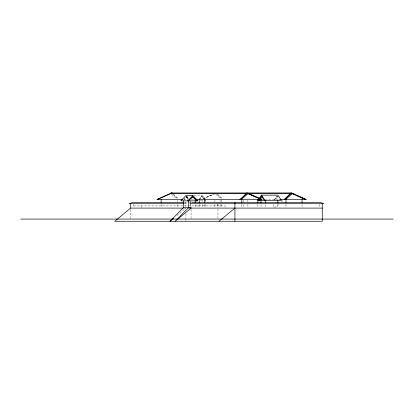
<?xml version="1.0" encoding="UTF-8"?>
<svg xmlns="http://www.w3.org/2000/svg" width="414" height="414" viewBox="0 0 414 414"><rect width="100%" height="100%" fill="white"/><g stroke="black" fill="none" stroke-linecap="round" stroke-linejoin="round"><path stroke-width="0.31" stroke-dasharray="2.07 1.55" d="M199.082 199.89L202.322 195.149L205.654 199.89M274.554 199.89L277.147 196.2M183.821 200.417L186.776 196.246L188.479 198.565M199.584 198.855L201.427 196.246L202.322 196.246L204.107 198.565M199.734 199.895L202.322 196.246M274.275 199.952L276.997 196.246L277.892 196.246L275.165 199.952M183.759 199.186L185.467 197.519M274.622 207.678L278.529 204.309M281.463 201.789L283.414 200.107M176.985 215.503L185.927 208.097M202.72 198.746L213.324 194.006M203.31 198.772L213.614 194.166M203.59 198.782L214.649 193.98M194.104 195.149L202.322 195.149M183.619 199.538L188.085 199.538M191.278 199.538L194.119 199.538M265.234 199.538L280.174 199.538M200.21 200.417L206.027 200.417M184.261 202.612L190.973 202.612M184.566 203.709L188.153 203.709M133.686 205.903L225.138 205.903L225.138 207.549M183.925 208.097L186.528 208.097M215.704 194.145L220.895 198.71M171.437 194.14L176.467 198.71M217.738 194.275L222.432 198.663M217.091 194.269L221.79 198.658M173.549 194.275L178.248 198.663M172.907 194.269L177.606 198.658M186.321 196.686L188.375 198.772M186.352 197.1L188.411 199.186M186.362 196.024L188.862 198.658M201.427 196.246L203.217 198.565M186.228 196.707L187.93 199.025M276.997 196.246L279.585 199.895M186.626 196.2L188.479 198.834M319.194 204.335L319.194 207.471M302.065 204.428L302.065 207.486M285.986 204.428L285.986 207.486M277.877 204.64L277.877 207.657M273.136 204.64L273.136 207.657M265.757 204.64L265.757 207.657M261.017 204.64L261.017 207.657M257.875 204.428L257.875 207.486M247.888 200.148L247.888 201.985M247.888 204.428L247.888 207.486M243.147 200.148L243.147 201.985M243.147 204.428L243.147 207.486M241.802 204.428L241.802 207.486M221.418 200.148L221.418 201.985M221.418 204.428L221.418 207.486M220.057 200.148L220.057 201.985M220.057 204.428L220.057 207.486M217.955 203.709L217.955 207.471M217.955 209.349L217.955 219.384M217.453 204.257L217.453 207.549M214.907 200.148L214.907 201.985M214.907 204.428L214.907 208.097M205.339 200.148L205.339 201.985M205.339 204.428L205.339 207.486M204.387 204.428L204.387 207.486M202.762 200.417L202.762 201.623M202.762 204.64L202.762 207.657M199.243 204.428L199.243 207.486M198.021 204.64L198.021 207.657M195.222 204.475L195.222 207.492M191.061 209.349L191.061 219.384M190.642 201.623L190.642 204.035M190.642 204.64L190.642 207.657M190.212 200.857L190.212 202.663M190.212 203.269L190.212 206.286M185.927 213.743L185.927 219.384M185.927 220.01L185.927 221.267M185.902 201.623L185.902 206.451M177.228 200.148L177.228 201.985M177.228 204.428L177.228 207.486M161.155 204.428L161.155 207.486M141.371 205.903L141.371 207.549M133.686 204.257L133.686 207.549M130.622 209.349L130.622 219.384"/><path stroke-width="0.62" d="M234.676 203.709L235.178 202.612M258.491 199.362L257.751 200.417L281.484 200.417L277.892 195.149L261.457 195.149L259.236 198.311M258.243 200.417L258.957 199.491M259.671 198.565L261.457 196.246L264.411 200.417M259.133 200.417L262.347 196.246M187.749 200.857L192.903 195.589L197.908 200.857L180.789 200.857L185.943 195.589L192.903 195.589M188.691 207.44L175.163 221.267L191.061 208.097L191.061 207.44L183.557 207.44L170.03 221.267L173.507 218.385M239.846 199.538L246.894 192.955M240.487 199.538L247.536 192.955L262.264 199.538L196.66 199.538M284.03 199.538L291.078 192.955M284.672 199.538L291.72 192.955L306.453 199.538L280.164 199.538M188.049 200.857L192.526 196.686L196.64 200.857M188.427 200.857L192.903 196.686L197.017 200.857M241.378 199.538L247.986 193.731L261.374 199.538M285.562 199.538L292.17 193.731L305.558 199.538M183.355 208.097L130.622 208.097L114.802 221.267L322.258 221.267L322.258 203.709M219.027 221.267L234.924 208.097M170.506 193.178L171.499 192.733M157.408 199.538L172.136 192.955M157.656 199.538L159.395 198.782M291.72 192.955L171.499 192.955L156.766 199.538L182.522 199.538M171.148 193.395L246.418 193.395M247.5 193.395L290.607 193.395M183.868 202.612L132.154 202.612L129.096 203.709L184.271 203.709M191.62 202.612L320.726 202.612L323.789 203.709L189.845 203.709M322.258 208.097L188.629 208.097L188.629 200.857M20.7 219.073L393.3 219.073M292.067 193.395L294.934 194.678M296.652 195.444L305.811 199.538M247.882 193.395L250.175 194.42M251.319 194.932L261.627 199.538M261.457 195.149L265.053 200.417M302.065 199.538L302.065 202.596M285.986 199.538L285.986 202.596M277.877 200.417L277.877 202.829M265.757 200.417L265.757 202.829M261.017 200.417L261.017 202.829M257.875 199.538L257.875 202.596M241.802 199.538L241.802 202.596M234.924 203.709L234.924 221.267M204.387 199.538L204.387 202.596M199.243 199.538L199.243 202.596M195.222 200.857L195.222 202.663M183.619 200.857L183.619 207.492M161.155 199.538L161.155 202.596M130.622 203.709L130.622 208.097"/></g></svg>
